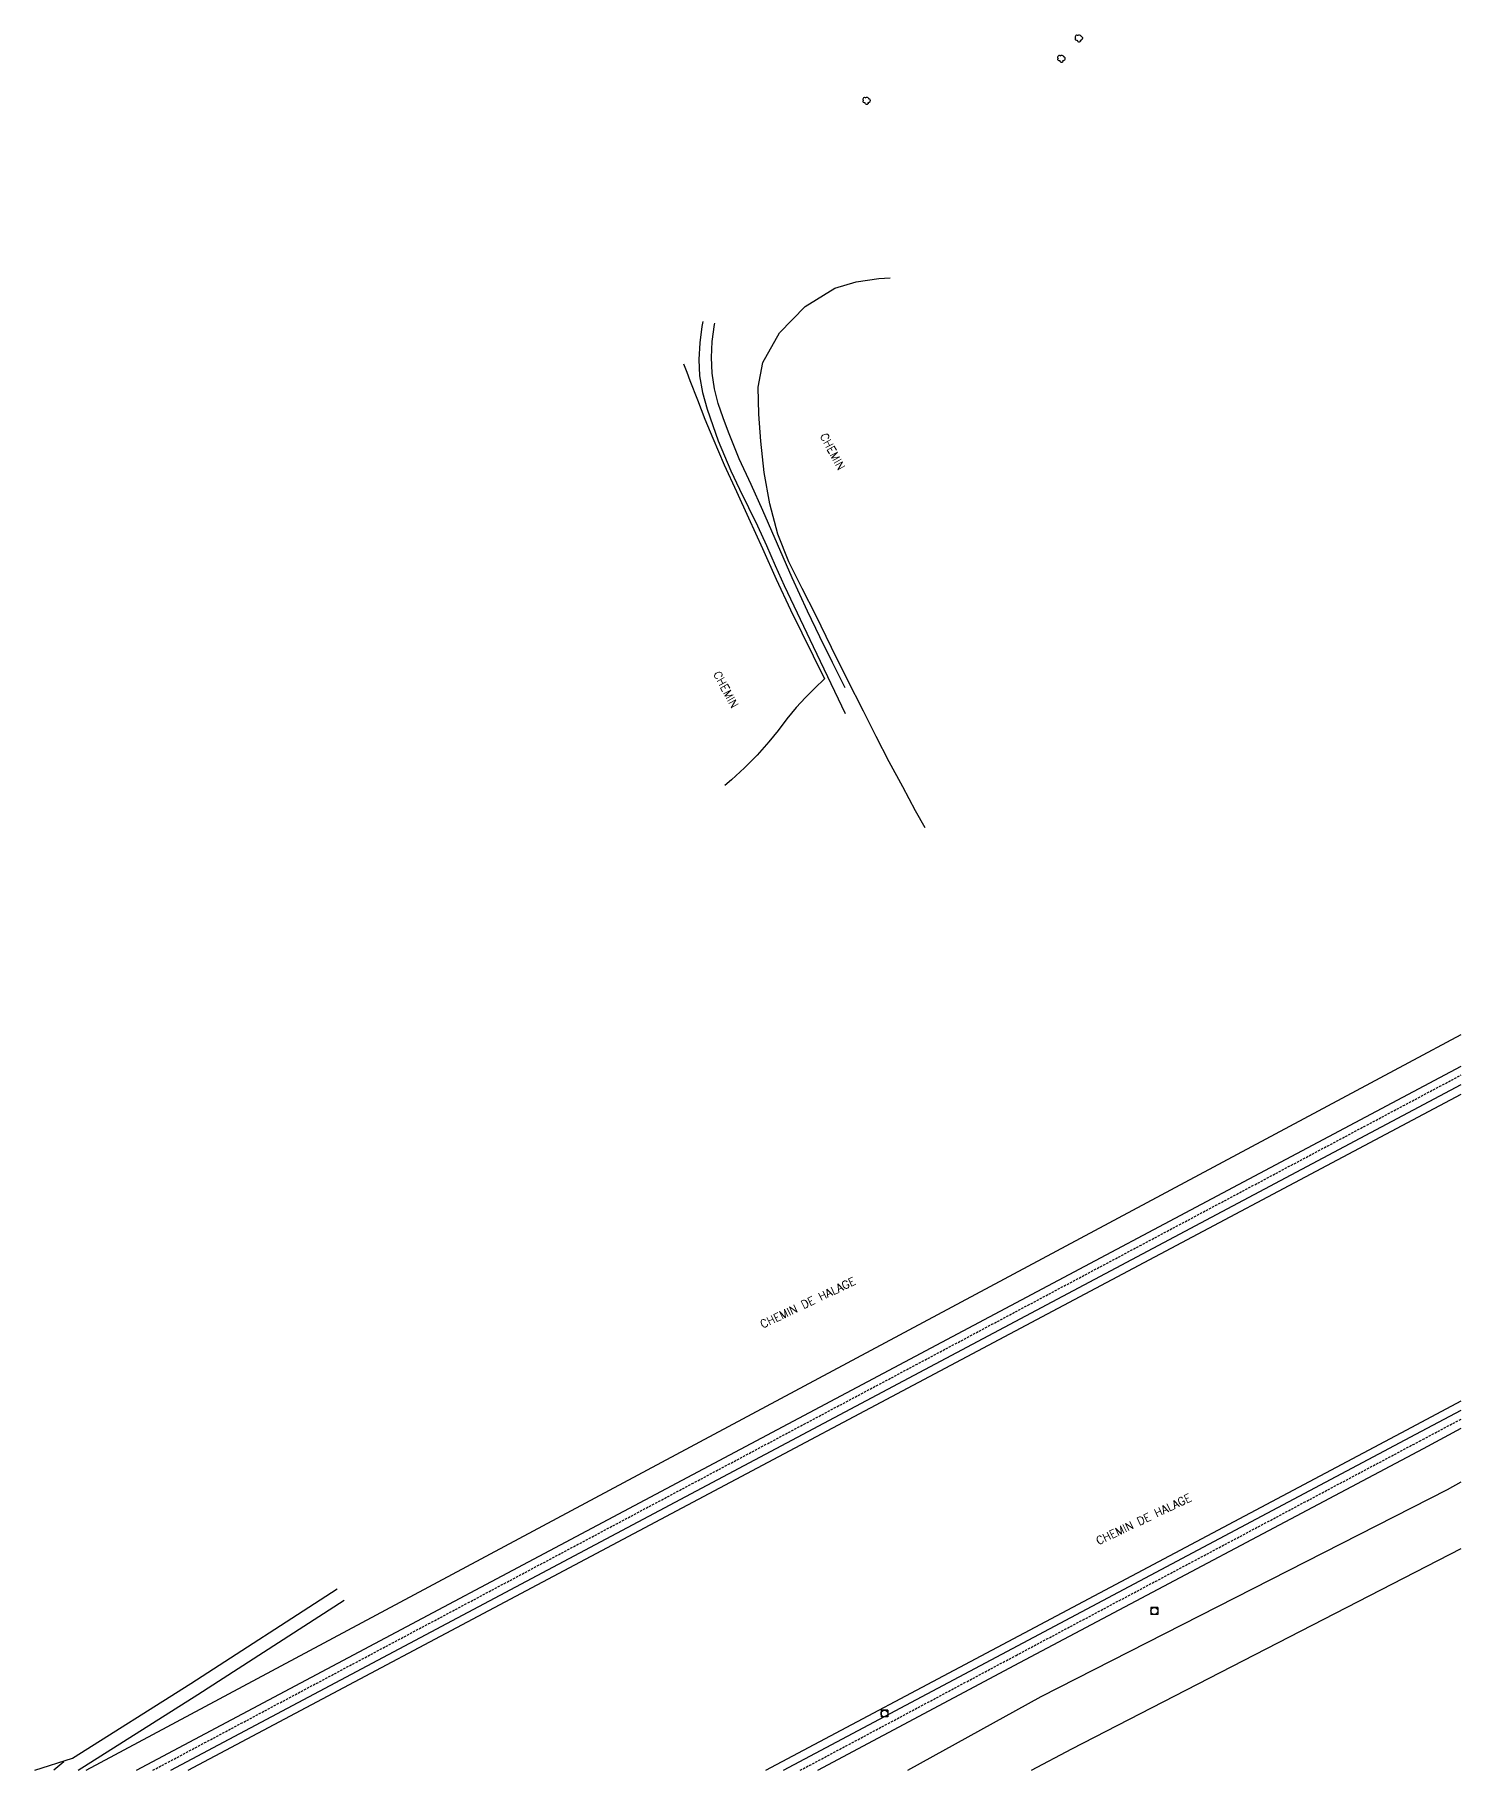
# Model space of a CAD drawing. Header units: millimetres. Extents: x 132000 to 133000, y 131000 to 131785.
# Drawn here: x 132687.8 to 133000, y 131000 to 131379.6 of the extents above; entities that cross this region are included whole.
import ezdxf
from ezdxf.enums import TextEntityAlignment as Align

# ---------------------------------------------------------------- set-up
doc = ezdxf.new("R2010")
doc.units = ezdxf.units.MM
doc.linetypes.add('DASHED', pattern=[0.75, 0.5, -0.25])
doc.layers.get('0').update_dxf_attribs({"linetype": 'CONTINUOUS'})
for name, color, linetype in [('W0001', 6, 'DASHED'), ('W0008', 7, 'CONTINUOUS'), ('W0071', 7, 'CONTINUOUS'), ('W0211', 2, 'CONTINUOUS'), ('W0214', 2, 'CONTINUOUS'), ('W0240', 7, 'CONTINUOUS'), ('W0300', 7, 'CONTINUOUS'), ('W0330', 7, 'CONTINUOUS'), ('W0420', 7, 'CONTINUOUS'), ('W0510', 5, 'CONTINUOUS'), ('W0989', 7, 'CONTINUOUS')]:
    doc.layers.add(name, color=color, linetype=linetype)
doc.styles.get("Standard").update_dxf_attribs({"font": 'romans.shx', "width": 0.85})

# ---------------------------------------------------------------- blocks, each defined once
blk = doc.blocks.new('T420')
for p, q in [((0.75, 0.75), (-0.75, 0.75)), ((-0.75, 0.75), (-0.75, -0.75)), ((0.75, 0.75), (0.75, -0.75)), ((0.75, -0.75), (-0.75, -0.75))]:
    blk.add_line(p, q)
blk.add_ellipse((0, 0), major_axis=(-0.53, 0.53), ratio=1, start_param=3.926991, end_param=10.210176)
blk = doc.blocks.new('T300')
for p, q in [((-0.8, 0.51), (-0.86, 0.34)), ((-0.86, 0.34), (-0.86, 0.17)), ((-0.86, 0.17), (-0.74, 0.06)), ((-0.69, 0.63), (-0.8, 0.51)), ((-0.8, -0.06), (-0.74, 0.06)), ((-0.74, 0.06), (-0.69, 0.11)), ((-0.57, 0.69), (-0.69, 0.63)), ((-0.46, 0.69), (-0.57, 0.69)), ((-0.29, 0.63), (-0.46, 0.69)), ((-0.29, 0.63), (-0.17, 0.74)), ((-0.23, 0.57), (-0.29, 0.63)), ((-0.17, 0.74), (-0.06, 0.8)), ((-0.06, 0.8), (0.06, 0.8)), ((0.06, 0.8), (0.23, 0.74)), ((0.23, 0.74), (0.34, 0.63)), ((0.34, 0.63), (0.4, 0.51)), ((0.46, 0.46), (0.34, 0.46)), ((0.4, 0.51), (0.4, 0.46)), ((0.57, 0.4), (0.46, 0.46)), ((0.57, 0.4), (0.69, 0.29)), ((0.69, 0.29), (0.74, 0.17)), ((0.74, 0.06), (0.69, -0.17)), ((0.74, 0.17), (0.74, 0.06)), ((-0.8, -0.17), (-0.8, -0.06)), ((-0.8, -0.23), (-0.8, -0.17)), ((-0.74, -0.34), (-0.8, -0.23)), ((-0.69, -0.4), (-0.74, -0.34)), ((-0.51, -0.46), (-0.69, -0.4)), ((-0.4, -0.46), (-0.51, -0.46)), ((-0.4, -0.46), (-0.34, -0.46)), ((-0.34, -0.46), (-0.34, -0.4)), ((-0.34, -0.51), (-0.34, -0.46)), ((-0.29, -0.63), (-0.34, -0.51)), ((-0.17, -0.74), (-0.29, -0.63)), ((-0.06, -0.8), (-0.17, -0.74)), ((0.06, -0.8), (-0.06, -0.8)), ((0.17, -0.74), (0.06, -0.8)), ((0.23, -0.69), (0.17, -0.74)), ((0.29, -0.46), (0.23, -0.46)), ((0.29, -0.63), (0.23, -0.69)), ((0.46, -0.4), (0.29, -0.46)), ((0.34, -0.51), (0.29, -0.63)), ((0.34, -0.51), (0.34, -0.46)), ((0.57, -0.34), (0.46, -0.4)), ((0.63, -0.29), (0.57, -0.34)), ((0.69, -0.17), (0.63, -0.29))]:
    blk.add_line(p, q)

msp = doc.modelspace()

# ---------------------------------------------------------------- linework, layer by layer
at = {"layer": 'W0001'}
for points in [[(132713.69, 131000), (133000, 131152.09)], [(132855.35, 131000), (132902.57, 131025.13), (132990.88, 131072), (133000, 131076.83)]]:
    msp.add_lwpolyline(points, dxfattribs=at)
at = {"layer": 'W0008'}
for points in [[(132710.1, 131000), (133000, 131154)], [(132717.63, 131000), (133000, 131150.01)], [(132851.71, 131000), (132901.77, 131026.64), (132990.08, 131073.51), (133000, 131078.76)], [(132859.16, 131000), (132903.41, 131023.55), (132991.72, 131070.41), (133000, 131074.8)]]:
    msp.add_lwpolyline(points, dxfattribs=at)
at = {"layer": 'W0071'}
for points in [[(132834.06, 131316.83), (132833.84, 131315.79), (132833.35, 131312.2), (132833.14, 131308.56), (132833.29, 131304.96), (132833.95, 131301.3), (132835.01, 131297.69), (132836.2, 131294.12), (132837.41, 131290.78), (132838.75, 131287.49), (132840.16, 131284.23), (132842.05, 131280.19), (132844.05, 131276.2), (132846.01, 131272.19), (132847.96, 131267.85), (132849.86, 131263.48), (132851.81, 131259.12), (132853.91, 131254.66), (132856.06, 131250.22), (132858.2, 131245.78), (132860.53, 131240.91), (132862.84, 131236.03), (132865.16, 131231.15)], [(132865.21, 131236.73), (132862.43, 131242.31), (132859.64, 131247.9), (132856.92, 131253.51), (132853.58, 131260.81), (132850.36, 131268.16), (132847.15, 131275.52), (132844.58, 131281.18), (132842.01, 131286.85), (132839.68, 131292.62), (132838.5, 131295.75), (132837.39, 131298.91), (132836.57, 131302.12), (132836.09, 131305.54), (132835.91, 131309.01), (132836.04, 131312.45), (132836.58, 131316.21), (132836.64, 131316.47)]]:
    msp.add_lwpolyline(points, dxfattribs=at)
at = {"layer": 'W0211'}
for points in [[(132699.12, 131000), (133000, 131160.94)], [(132905.96, 131000), (132914.79, 131004.69), (133000, 131048.5)], [(132687.83, 131000), (132696.08, 131002.64), (132721.98, 131019), (132753.99, 131039.67)], [(132697.33, 131000), (132723.54, 131016.55), (132755.57, 131037.23)]]:
    msp.add_lwpolyline(points, dxfattribs=at)
at = {"layer": 'W0214'}
for points in [[(132878.87, 131000), (132908.07, 131016.13), (132996.96, 131061.43), (133000, 131063.12)], [(132694.2, 131001.87), (132692.01, 131000)]]:
    msp.add_lwpolyline(points, dxfattribs=at)
at = {"layer": 'W0240'}
msp.add_lwpolyline([(132882.67, 131206.11), (132880.59, 131209.8), (132877.79, 131215.1), (132874.81, 131220.55), (132871.98, 131226.08), (132869.18, 131231.64), (132865.65, 131238.6), (132862.17, 131245.58), (132858.75, 131252.6), (132855.79, 131258.44), (132852.88, 131264.29), (132850.48, 131270.32), (132848.67, 131276.97), (132847.44, 131283.82), (132846.73, 131290.7), (132846.26, 131296.56), (132846.14, 131302.46), (132847.14, 131307.88), (132850.83, 131314.4), (132856.45, 131320.1), (132862.95, 131324.12), (132867.55, 131325.56), (132872.52, 131326.29), (132875.03, 131326.42)], dxfattribs=at)
at = {"layer": 'W0330'}
msp.add_lwpolyline([(132829.83, 131307.61), (132830.52, 131305.77), (132831.22, 131303.93), (132832.86, 131299.73), (132834.5, 131295.53), (132836.2, 131291.35), (132838.73, 131285.51), (132841.37, 131279.71), (132844.03, 131273.92), (132847.06, 131267.2), (132850.11, 131260.48), (132853.23, 131253.8), (132855.68, 131248.76), (132858.17, 131243.74), (132860.67, 131238.72), (132858.57, 131236.65), (132856.48, 131234.59), (132854.46, 131232.46), (132852.44, 131229.98), (132850.51, 131227.43), (132848.51, 131224.94), (132845.9, 131222.04), (132843.17, 131219.24), (132840.31, 131216.6), (132838.86, 131215.39)], dxfattribs=at)
at = {"layer": 'W0510'}
for points in [[(132721.39, 131000), (133000, 131147.84)], [(132847.84, 131000), (132900.88, 131028.19), (132989.14, 131075.05), (133000, 131080.81)]]:
    msp.add_lwpolyline(points, dxfattribs=at)

# ---------------------------------------------------------------- block references
at = {"layer": 'W0300'}
for p in [(132916.35, 131378.77), (132912.53, 131374.31), (132869.9, 131365.12)]:
    msp.add_blockref('T300', p, dxfattribs=at)
at = {"layer": 'W0420'}
for p in [(132932.84, 131034.84), (132873.78, 131012.41)]:
    msp.add_blockref('T420', p, dxfattribs=at)

# ---------------------------------------------------------------- texts
at = {"layer": 'W0989'}
for s, rotation, p in [('CHEMIN', 298.1028, (132862.42, 131288.43)), ('CHEMIN', 298.1028, (132839.07, 131236.37)), ('CHEMIN DE HALAGE', 25.3791, (132857, 131102.27)), ('CHEMIN DE HALAGE', 25.3791, (132930.5, 131054.92))]:
    msp.add_text(s, height=1.75, rotation=rotation, dxfattribs=at).set_placement(p, align=Align.MIDDLE_CENTER)

doc.saveas('drawing.dxf')
